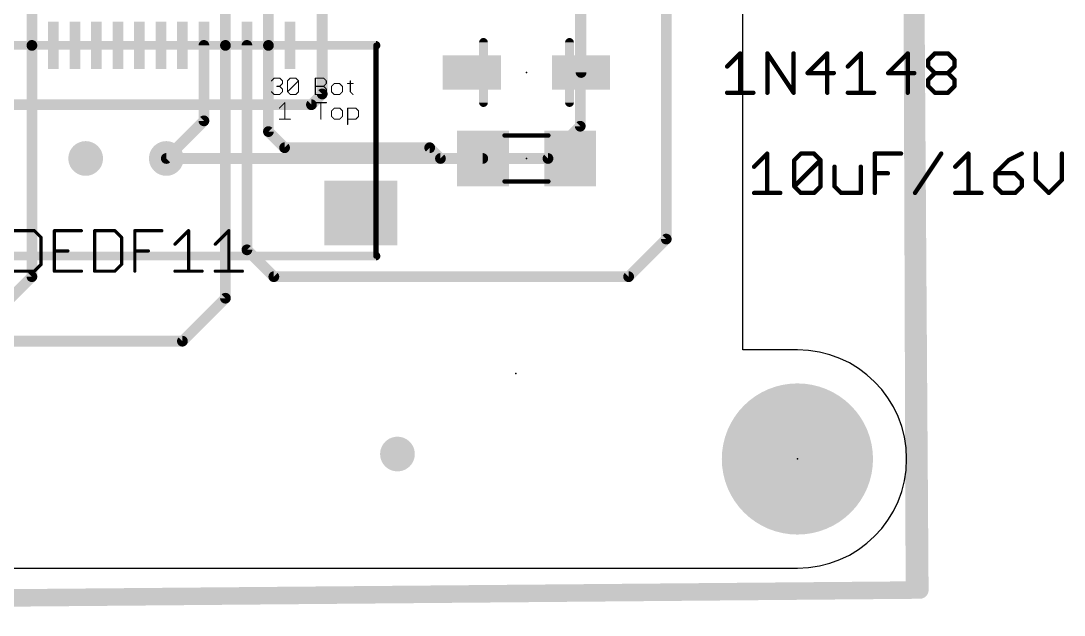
# Model space of a CAD drawing. Extents: x -22.2 to 25.3, y -18.9 to 18.8.
# Drawn here: x 0.99 to 25.25, y -18.87 to -5.05 of the extents above; entities that cross this region are included whole.
import ezdxf

# ---------------------------------------------------------------- set-up
doc = ezdxf.new("R2010")
doc.units = 0
for name, color, linetype in [('1', 12, 'CONTINUOUS'), ('16', 132, 'CONTINUOUS'), ('17', 110, 'CONTINUOUS'), ('18', 110, 'CONTINUOUS'), ('20', 53, 'CONTINUOUS'), ('23', 40, 'CONTINUOUS'), ('27', 253, 'CONTINUOUS'), ('51', 253, 'CONTINUOUS')]:
    doc.layers.add(name, color=color, linetype=linetype)

# ---------------------------------------------------------------- blocks, each defined once
blk = doc.blocks.new('RECT')
blk.add_solid([(-0.5, -0.5), (0.5, -0.5), (-0.5, 0.5), (0.5, 0.5)])
blk = doc.blocks.new('ROUNDP')
at = {"const_width": 0.5}
blk.add_lwpolyline([(0, -0.25, 1), (0, 0.25, 1), (0, -0.25)], format="xyb", dxfattribs=at)
blk = doc.blocks.new('ROUNDV')
at = {"const_width": 0.5}
blk.add_lwpolyline([(0, -0.25, 1), (0, 0.25, 1), (0, -0.25)], format="xyb", dxfattribs=at)

msp = doc.modelspace()

# ---------------------------------------------------------------- linework, layer by layer
at = {"layer": '1'}
for points, const_width in [([(21.897, -18.288), (21.643, 18.577)], 0.4064), ([(1.25, -4), (1.25, -5.62)], 0.25), ([(5.75, -5.62), (5.75, -3.875)], 0.25), ([(6.75, -5.62), (6.75, -4)], 0.25), ([(14.02, -4), (14.02, -6.25)], 0.25), ([(16, -10.125), (16, -4.016)], 0.25), ([(1.25, -5.62), (1.25, -11)], 0.25), ([(5.25, -5.62), (5.25, -7.375)], 0.25), ([(5.75, -11.5), (5.75, -5.62)], 0.25), ([(6.25, -5.62), (6.25, -10.375)], 0.25), ([(6.75, -5.62), (6.75, -7.625)], 0.25), ([(5.25, -7.375), (4.375, -8.25)], 0.25), ([(6.75, -7.625), (7.125, -8)], 0.25), ([(7.125, -8), (10.5, -8)], 0.25), ([(10.5, -8), (10.75, -8.25)], 0.25), ([(10.75, -8.25), (11.734, -8.25)], 0.25), ([(15.125, -11), (16, -10.125)], 0.25), ([(6.25, -10.375), (6.875, -11)], 0.25), ([(1.25, -11), (0.25, -12)], 0.25), ([(6.875, -11), (15.125, -11)], 0.25), ([(4.75, -12.5), (5.75, -11.5)], 0.25), ([(-15.75, -12.5), (4.75, -12.5)], 0.25), ([(-21.87, -18.669), (21.897, -18.288)], 0.4064)]:
    msp.add_lwpolyline(points, dxfattribs=dict(at, const_width=const_width))
for points, const_width in [([(1.3125, -5.62, 1), (1.1875, -5.62)], 0.125), ([(1.1875, -5.62, 1), (1.3125, -5.62)], 0.125), ([(5.3125, -5.62, 1), (5.1875, -5.62)], 0.125), ([(5.8125, -5.62, 1), (5.6875, -5.62)], 0.125), ([(5.6875, -5.62, 1), (5.8125, -5.62)], 0.125), ([(6.3125, -5.62, 1), (6.1875, -5.62)], 0.125), ([(6.8125, -5.62, 1), (6.6875, -5.62)], 0.125), ([(6.6875, -5.62, 1), (6.8125, -5.62)], 0.125), ([(13.9575, -6.25, 1), (14.0825, -6.25)], 0.125), ([(5.2942, -7.4192, 1), (5.2058, -7.3308)], 0.125), ([(5.1875, -7.375, 1), (5.3125, -7.375)], 0.125), ([(6.7942, -7.5808, 1), (6.7058, -7.6692)], 0.125), ([(6.6875, -7.625, 1), (6.8125, -7.625)], 0.125), ([(7.125, -7.9375, 1), (7.125, -8.0625)], 0.125), ([(7.0808, -8.0442, 1), (7.1692, -7.9558)], 0.125), ([(10.5442, -7.9558, 1), (10.4558, -8.0442)], 0.125), ([(10.5, -8.0625, 1), (10.5, -7.9375)], 0.125), ([(4.3308, -8.2058, 1), (4.4192, -8.2942)], 0.125), ([(10.75, -8.1875, 1), (10.75, -8.3125)], 0.125), ([(10.7058, -8.2942, 1), (10.7942, -8.2058)], 0.125), ([(11.734, -8.3125, 1), (11.734, -8.1875)], 0.125), ([(15.9375, -10.125, 1), (16.0625, -10.125)], 0.125), ([(16.0442, -10.1692, 1), (15.9558, -10.0808)], 0.125), ([(6.2942, -10.3308, 1), (6.2058, -10.4192)], 0.125), ([(6.1875, -10.375, 1), (6.3125, -10.375)], 0.125), ([(1.2942, -11.0442, 1), (1.2058, -10.9558)], 0.125), ([(6.875, -10.9375, 1), (6.875, -11.0625)], 0.125), ([(6.8308, -11.0442, 1), (6.9192, -10.9558)], 0.125), ([(15.0808, -10.9558, 1), (15.1692, -11.0442)], 0.125), ([(15.125, -11.0625, 1), (15.125, -10.9375)], 0.125), ([(1.1875, -11, 1), (1.3125, -11)], 0.125), ([(5.7942, -11.5442, 1), (5.7058, -11.4558)], 0.125), ([(5.6875, -11.5, 1), (5.8125, -11.5)], 0.125), ([(4.7058, -12.4558, 1), (4.7942, -12.5442)], 0.125), ([(4.75, -12.5625, 1), (4.75, -12.4375)], 0.125), ([(21.7954, -18.2887, 1), (21.9986, -18.2873)], 0.2032), ([(21.8979, -18.3896, 1), (21.8961, -18.1864)], 0.2032)]:
    msp.add_lwpolyline(points, format="xyb", dxfattribs=dict(at, const_width=const_width))
at = {"layer": '16'}
for points, const_width in [([(21.77, -18.288), (21.643, 18.577)], 0.4064), ([(8, 4.5), (8, -6.75)], 0.25), ([(14, -7.5), (14, -0.375)], 0.25), ([(8, -6.75), (7.75, -7)], 0.25), ([(7.75, -7), (0.75, -7)], 0.25), ([(13.25, -8.25), (14, -7.5)], 0.25), ([(4.375, -8.25), (13.25, -8.25)], 0.25), ([(-21.997, -18.669), (21.77, -18.288)], 0.4064)]:
    msp.add_lwpolyline(points, dxfattribs=dict(at, const_width=const_width))
for points, const_width in [([(7.9375, -6.75, 1), (8.0625, -6.75)], 0.125), ([(8.0442, -6.7942, 1), (7.9558, -6.7058)], 0.125), ([(7.7058, -6.9558, 1), (7.7942, -7.0442)], 0.125), ([(7.75, -7.0625, 1), (7.75, -6.9375)], 0.125), ([(13.9375, -7.5, 1), (14.0625, -7.5)], 0.125), ([(14.0442, -7.5442, 1), (13.9558, -7.4558)], 0.125), ([(4.375, -8.1875, 1), (4.375, -8.3125)], 0.125), ([(13.2058, -8.2058, 1), (13.2942, -8.2942)], 0.125), ([(13.25, -8.3125, 1), (13.25, -8.1875)], 0.125), ([(21.6684, -18.2884, 1), (21.8716, -18.2876)], 0.2032), ([(21.7709, -18.3896, 1), (21.7691, -18.1864)], 0.2032)]:
    msp.add_lwpolyline(points, format="xyb", dxfattribs=dict(at, const_width=const_width))
at = {"layer": '20'}
for p, q in [((17.78, -12.7), (17.78, 12.7)), ((19.05, -12.7), (17.78, -12.7)), ((-19.05, -17.78), (19.05, -17.78))]:
    msp.add_line(p, q, dxfattribs=at)
for start, end in [(0, 90), (270, 0)]:
    msp.add_arc((19.05, -15.24), 2.54, start, end, dxfattribs=at)
at = {"layer": '23'}
for p in [(12.75, -6.25), (12.75, -8.25), (12.5, -13.25), (19.05, -15.24)]:
    msp.add_point(p, dxfattribs=at)
at = {"layer": '27'}
for points, const_width in [([(17.4158, -6.1111), (17.7209, -5.806)], 0.1016), ([(17.7209, -5.806), (17.7209, -6.7212)], 0.1016), ([(18.3513, -6.7212), (18.3513, -5.806)], 0.1016), ([(18.3513, -5.806), (18.9614, -6.7212)], 0.1016), ([(18.9614, -6.7212), (18.9614, -5.806)], 0.1016), ([(19.7444, -5.806), (19.2868, -6.2636)], 0.1016), ([(19.7444, -6.7212), (19.7444, -5.806)], 0.1016), ([(20.2224, -6.1111), (20.5274, -5.806)], 0.1016), ([(20.5274, -5.806), (20.5274, -6.7212)], 0.1016), ([(21.6155, -5.806), (21.1579, -6.2636)], 0.1016), ([(21.6155, -6.7212), (21.6155, -5.806)], 0.1016), ([(22.0934, -5.9586), (22.2459, -5.806)], 0.1016), ([(22.2459, -5.806), (22.551, -5.806)], 0.1016), ([(22.551, -5.806), (22.7035, -5.9586)], 0.1016), ([(22.0934, -6.1111), (22.0934, -5.9586)], 0.1016), ([(22.2459, -6.2636), (22.0934, -6.1111)], 0.1016), ([(22.7035, -6.1111), (22.551, -6.2636)], 0.1016), ([(22.7035, -5.9586), (22.7035, -6.1111)], 0.1016), ([(19.2868, -6.2636), (19.897, -6.2636)], 0.1016), ([(21.1579, -6.2636), (21.768, -6.2636)], 0.1016), ([(22.0934, -6.4161), (22.2459, -6.2636)], 0.1016), ([(22.2459, -6.2636), (22.551, -6.2636)], 0.1016), ([(22.551, -6.2636), (22.7035, -6.4161)], 0.1016), ([(22.0934, -6.5687), (22.0934, -6.4161)], 0.1016), ([(22.2459, -6.7212), (22.0934, -6.5687)], 0.1016), ([(22.7035, -6.5687), (22.551, -6.7212)], 0.1016), ([(22.7035, -6.4161), (22.7035, -6.5687)], 0.1016), ([(17.4158, -6.7212), (18.0259, -6.7212)], 0.1016), ([(20.2224, -6.7212), (20.8325, -6.7212)], 0.1016), ([(22.551, -6.7212), (22.2459, -6.7212)], 0.1016), ([(18.0423, -8.4421), (18.3474, -8.137)], 0.1016), ([(18.3474, -8.137), (18.3474, -9.0522)], 0.1016), ([(18.9778, -8.2896), (19.1303, -8.137)], 0.1016), ([(18.9778, -8.8997), (18.9778, -8.2896)], 0.1016), ([(18.9778, -8.8997), (19.5879, -8.2896)], 0.1016), ([(19.1303, -8.137), (19.4354, -8.137)], 0.1016), ([(19.4354, -8.137), (19.5879, -8.2896)], 0.1016), ([(19.5879, -8.2896), (19.5879, -8.8997)], 0.1016), ([(20.8489, -9.0522), (20.8489, -8.137)], 0.1016), ([(20.8489, -8.137), (21.459, -8.137)], 0.1016), ([(21.7844, -9.0522), (22.3945, -8.137)], 0.1016), ([(22.7199, -8.4421), (23.025, -8.137)], 0.1016), ([(23.025, -8.137), (23.025, -9.0522)], 0.1016), ([(23.9605, -8.2896), (23.6554, -8.5946)], 0.1016), ([(24.2655, -8.137), (23.9605, -8.2896)], 0.1016), ([(24.5909, -8.137), (24.5909, -8.7471)], 0.1016), ([(25.2011, -8.7471), (25.2011, -8.137)], 0.1016), ([(19.9133, -8.4421), (19.9133, -8.8997)], 0.1016), ([(20.5235, -9.0522), (20.5235, -8.4421)], 0.1016), ([(20.8489, -8.5946), (21.1539, -8.5946)], 0.1016), ([(23.6554, -8.5946), (23.6554, -8.8997)], 0.1016), ([(24.113, -8.5946), (23.6554, -8.5946)], 0.1016), ([(24.2655, -8.7471), (24.113, -8.5946)], 0.1016), ([(24.2655, -8.8997), (24.2655, -8.7471)], 0.1016), ([(24.5909, -8.7471), (24.896, -9.0522)], 0.1016), ([(24.896, -9.0522), (25.2011, -8.7471)], 0.1016), ([(19.1303, -9.0522), (18.9778, -8.8997)], 0.1016), ([(19.5879, -8.8997), (19.4354, -9.0522)], 0.1016), ([(19.9133, -8.8997), (20.0659, -9.0522)], 0.1016), ([(23.6554, -8.8997), (23.8079, -9.0522)], 0.1016), ([(24.113, -9.0522), (24.2655, -8.8997)], 0.1016), ([(18.0423, -9.0522), (18.6524, -9.0522)], 0.1016), ([(19.4354, -9.0522), (19.1303, -9.0522)], 0.1016), ([(20.0659, -9.0522), (20.5235, -9.0522)], 0.1016), ([(22.7199, -9.0522), (23.33, -9.0522)], 0.1016), ([(23.8079, -9.0522), (24.113, -9.0522)], 0.1016), ([(1.3075, -9.9303), (0.8373, -9.9303)], 0.0762), ([(1.4643, -10.0871), (1.3075, -9.9303)], 0.0762), ([(2.3998, -9.9303), (1.7728, -9.9303)], 0.0762), ([(1.7728, -9.9303), (1.7728, -10.8709)], 0.0762), ([(2.7083, -9.9303), (2.7083, -10.8709)], 0.0762), ([(3.1786, -9.9303), (2.7083, -9.9303)], 0.0762), ([(3.3354, -10.0871), (3.1786, -9.9303)], 0.0762), ([(3.6438, -10.8709), (3.6438, -9.9303)], 0.0762), ([(3.6438, -9.9303), (4.2709, -9.9303)], 0.0762), ([(4.5793, -10.2438), (4.8929, -9.9303)], 0.0762), ([(4.8929, -9.9303), (4.8929, -10.8709)], 0.0762), ([(5.5148, -10.2438), (5.8284, -9.9303)], 0.0762), ([(5.8284, -9.9303), (5.8284, -10.8709)], 0.0762), ([(1.4643, -10.7141), (1.4643, -10.0871)], 0.0762), ([(3.3354, -10.7141), (3.3354, -10.0871)], 0.0762), ([(1.7728, -10.4006), (2.0863, -10.4006)], 0.0762), ([(3.6438, -10.4006), (3.9573, -10.4006)], 0.0762), ([(0.8373, -10.8709), (1.3075, -10.8709)], 0.0762), ([(1.3075, -10.8709), (1.4643, -10.7141)], 0.0762), ([(1.7728, -10.8709), (2.3998, -10.8709)], 0.0762), ([(2.7083, -10.8709), (3.1786, -10.8709)], 0.0762), ([(3.1786, -10.8709), (3.3354, -10.7141)], 0.0762), ([(4.5793, -10.8709), (5.2064, -10.8709)], 0.0762), ([(5.5148, -10.8709), (6.1419, -10.8709)], 0.0762)]:
    msp.add_lwpolyline(points, dxfattribs=dict(at, const_width=const_width))
for points, const_width in [([(17.7463, -5.806, 1), (17.6955, -5.806)], 0.0508), ([(17.7388, -5.824, 1), (17.7029, -5.7881)], 0.0508), ([(18.3767, -5.806, 1), (18.3259, -5.806)], 0.0508), ([(18.3725, -5.7919, 1), (18.3302, -5.8201)], 0.0508), ([(18.9868, -5.806, 1), (18.936, -5.806)], 0.0508), ([(19.7698, -5.806, 1), (19.719, -5.806)], 0.0508), ([(19.7624, -5.824, 1), (19.7265, -5.7881)], 0.0508), ([(20.5528, -5.806, 1), (20.502, -5.806)], 0.0508), ([(20.5454, -5.824, 1), (20.5095, -5.7881)], 0.0508), ([(21.6409, -5.806, 1), (21.5901, -5.806)], 0.0508), ([(21.6334, -5.824, 1), (21.5975, -5.7881)], 0.0508), ([(22.2459, -5.7806, 1), (22.2459, -5.8314)], 0.0508), ([(22.2639, -5.824, 1), (22.228, -5.7881)], 0.0508), ([(22.5689, -5.7881, 1), (22.533, -5.824)], 0.0508), ([(22.551, -5.8314, 1), (22.551, -5.7806)], 0.0508), ([(22.1188, -5.9586, 1), (22.068, -5.9586)], 0.0508), ([(22.0754, -5.9406, 1), (22.1114, -5.9765)], 0.0508), ([(22.1114, -6.0931, 1), (22.0754, -6.129)], 0.0508), ([(22.7289, -5.9586, 1), (22.6781, -5.9586)], 0.0508), ([(22.6856, -5.9765, 1), (22.7215, -5.9406)], 0.0508), ([(22.7215, -6.129, 1), (22.6856, -6.0931)], 0.0508), ([(17.3978, -6.0931, 1), (17.4338, -6.129)], 0.0508), ([(19.2868, -6.2382, 1), (19.2868, -6.289)], 0.0508), ([(19.2689, -6.2456, 1), (19.3048, -6.2816)], 0.0508), ([(19.897, -6.289, 1), (19.897, -6.2382)], 0.0508), ([(20.2044, -6.0931, 1), (20.2403, -6.129)], 0.0508), ([(21.1399, -6.2456, 1), (21.1758, -6.2816)], 0.0508), ([(21.1579, -6.2382, 1), (21.1579, -6.289)], 0.0508), ([(21.768, -6.289, 1), (21.768, -6.2382)], 0.0508), ([(22.068, -6.1111, 1), (22.1188, -6.1111)], 0.0508), ([(22.2459, -6.2382, 1), (22.2459, -6.289)], 0.0508), ([(22.2639, -6.2816, 1), (22.228, -6.2456)], 0.0508), ([(22.228, -6.2816, 1), (22.2639, -6.2456)], 0.0508), ([(22.5689, -6.2456, 1), (22.533, -6.2816)], 0.0508), ([(22.533, -6.2456, 1), (22.5689, -6.2816)], 0.0508), ([(22.551, -6.289, 1), (22.551, -6.2382)], 0.0508), ([(22.6781, -6.1111, 1), (22.7289, -6.1111)], 0.0508), ([(22.1188, -6.4161, 1), (22.068, -6.4161)], 0.0508), ([(22.0754, -6.3982, 1), (22.1114, -6.4341)], 0.0508), ([(22.1114, -6.5507, 1), (22.0754, -6.5866)], 0.0508), ([(22.068, -6.5687, 1), (22.1188, -6.5687)], 0.0508), ([(22.7289, -6.4161, 1), (22.6781, -6.4161)], 0.0508), ([(22.6781, -6.5687, 1), (22.7289, -6.5687)], 0.0508), ([(22.6856, -6.4341, 1), (22.7215, -6.3982)], 0.0508), ([(22.7215, -6.5866, 1), (22.6856, -6.5507)], 0.0508), ([(17.4158, -6.6958, 1), (17.4158, -6.7466)], 0.0508), ([(17.6955, -6.7212, 1), (17.7463, -6.7212)], 0.0508), ([(18.0259, -6.7466, 1), (18.0259, -6.6958)], 0.0508), ([(18.3259, -6.7212, 1), (18.3767, -6.7212)], 0.0508), ([(18.936, -6.7212, 1), (18.9868, -6.7212)], 0.0508), ([(18.9403, -6.7353, 1), (18.9826, -6.7071)], 0.0508), ([(19.719, -6.7212, 1), (19.7698, -6.7212)], 0.0508), ([(20.2224, -6.6958, 1), (20.2224, -6.7466)], 0.0508), ([(20.502, -6.7212, 1), (20.5528, -6.7212)], 0.0508), ([(20.8325, -6.7466, 1), (20.8325, -6.6958)], 0.0508), ([(21.5901, -6.7212, 1), (21.6409, -6.7212)], 0.0508), ([(22.2459, -6.6958, 1), (22.2459, -6.7466)], 0.0508), ([(22.228, -6.7392, 1), (22.2639, -6.7032)], 0.0508), ([(22.533, -6.7032, 1), (22.5689, -6.7392)], 0.0508), ([(22.551, -6.7466, 1), (22.551, -6.6958)], 0.0508), ([(18.3728, -8.137, 1), (18.322, -8.137)], 0.0508), ([(18.3653, -8.155, 1), (18.3294, -8.1191)], 0.0508), ([(19.0032, -8.2896, 1), (18.9524, -8.2896)], 0.0508), ([(18.9599, -8.2716, 1), (18.9958, -8.3075)], 0.0508), ([(19.1303, -8.1116, 1), (19.1303, -8.1624)], 0.0508), ([(19.1483, -8.155, 1), (19.1124, -8.1191)], 0.0508), ([(19.4534, -8.1191, 1), (19.4174, -8.155)], 0.0508), ([(19.4354, -8.1624, 1), (19.4354, -8.1116)], 0.0508), ([(19.6133, -8.2896, 1), (19.5625, -8.2896)], 0.0508), ([(19.6059, -8.3075, 1), (19.57, -8.2716)], 0.0508), ([(19.57, -8.3075, 1), (19.6059, -8.2716)], 0.0508), ([(20.8743, -8.137, 1), (20.8235, -8.137)], 0.0508), ([(20.8489, -8.1116, 1), (20.8489, -8.1624)], 0.0508), ([(21.459, -8.1624, 1), (21.459, -8.1116)], 0.0508), ([(22.4156, -8.1511, 1), (22.3734, -8.1229)], 0.0508), ([(23.0504, -8.137, 1), (22.9996, -8.137)], 0.0508), ([(23.0429, -8.155, 1), (23.007, -8.1191)], 0.0508), ([(23.9491, -8.2668, 1), (23.9718, -8.3123)], 0.0508), ([(23.9784, -8.3075, 1), (23.9425, -8.2716)], 0.0508), ([(24.2769, -8.1597, 1), (24.2542, -8.1143)], 0.0508), ([(24.6163, -8.137, 1), (24.5655, -8.137)], 0.0508), ([(25.2265, -8.137, 1), (25.1757, -8.137)], 0.0508), ([(18.0243, -8.4241, 1), (18.0603, -8.46)], 0.0508), ([(19.9387, -8.4421, 1), (19.8879, -8.4421)], 0.0508), ([(20.5489, -8.4421, 1), (20.4981, -8.4421)], 0.0508), ([(22.7019, -8.4241, 1), (22.7379, -8.46)], 0.0508), ([(20.8489, -8.5692, 1), (20.8489, -8.62)], 0.0508), ([(21.1539, -8.62, 1), (21.1539, -8.5692)], 0.0508), ([(23.6808, -8.5946, 1), (23.63, -8.5946)], 0.0508), ([(23.6554, -8.5692, 1), (23.6554, -8.62)], 0.0508), ([(23.6375, -8.5766, 1), (23.6734, -8.6126)], 0.0508), ([(24.131, -8.5766, 1), (24.095, -8.6126)], 0.0508), ([(24.113, -8.62, 1), (24.113, -8.5692)], 0.0508), ([(24.2909, -8.7471, 1), (24.2401, -8.7471)], 0.0508), ([(24.2476, -8.7651, 1), (24.2835, -8.7292)], 0.0508), ([(24.5655, -8.7471, 1), (24.6163, -8.7471)], 0.0508), ([(24.6089, -8.7292, 1), (24.573, -8.7651)], 0.0508), ([(25.1757, -8.7471, 1), (25.2265, -8.7471)], 0.0508), ([(25.219, -8.7651, 1), (25.1831, -8.7292)], 0.0508), ([(18.9524, -8.8997, 1), (19.0032, -8.8997)], 0.0508), ([(18.9958, -8.8817, 1), (18.9599, -8.9176)], 0.0508), ([(18.9599, -8.8817, 1), (18.9958, -8.9176)], 0.0508), ([(19.5625, -8.8997, 1), (19.6133, -8.8997)], 0.0508), ([(19.6059, -8.9176, 1), (19.57, -8.8817)], 0.0508), ([(19.8879, -8.8997, 1), (19.9387, -8.8997)], 0.0508), ([(19.9313, -8.8817, 1), (19.8954, -8.9176)], 0.0508), ([(23.63, -8.8997, 1), (23.6808, -8.8997)], 0.0508), ([(23.6734, -8.8817, 1), (23.6375, -8.9176)], 0.0508), ([(24.2401, -8.8997, 1), (24.2909, -8.8997)], 0.0508), ([(24.2835, -8.9176, 1), (24.2476, -8.8817)], 0.0508), ([(18.0423, -9.0268, 1), (18.0423, -9.0776)], 0.0508), ([(18.322, -9.0522, 1), (18.3728, -9.0522)], 0.0508), ([(18.6524, -9.0776, 1), (18.6524, -9.0268)], 0.0508), ([(19.1303, -9.0268, 1), (19.1303, -9.0776)], 0.0508), ([(19.1124, -9.0702, 1), (19.1483, -9.0342)], 0.0508), ([(19.4174, -9.0342, 1), (19.4534, -9.0702)], 0.0508), ([(19.4354, -9.0776, 1), (19.4354, -9.0268)], 0.0508), ([(20.0659, -9.0268, 1), (20.0659, -9.0776)], 0.0508), ([(20.0479, -9.0702, 1), (20.0838, -9.0342)], 0.0508), ([(20.4981, -9.0522, 1), (20.5489, -9.0522)], 0.0508), ([(20.5235, -9.0776, 1), (20.5235, -9.0268)], 0.0508), ([(20.8235, -9.0522, 1), (20.8743, -9.0522)], 0.0508), ([(21.7632, -9.0381, 1), (21.8055, -9.0663)], 0.0508), ([(22.7199, -9.0268, 1), (22.7199, -9.0776)], 0.0508), ([(22.9996, -9.0522, 1), (23.0504, -9.0522)], 0.0508), ([(23.33, -9.0776, 1), (23.33, -9.0268)], 0.0508), ([(23.8079, -9.0268, 1), (23.8079, -9.0776)], 0.0508), ([(23.79, -9.0702, 1), (23.8259, -9.0342)], 0.0508), ([(24.095, -9.0342, 1), (24.131, -9.0702)], 0.0508), ([(24.113, -9.0776, 1), (24.113, -9.0268)], 0.0508), ([(24.878, -9.0342, 1), (24.914, -9.0702)], 0.0508), ([(24.878, -9.0702, 1), (24.914, -9.0342)], 0.0508), ([(1.321, -9.9168, 1), (1.2941, -9.9438)], 0.0381), ([(1.3075, -9.9493, 1), (1.3075, -9.9112)], 0.0381), ([(1.7728, -9.9112, 1), (1.7728, -9.9493)], 0.0381), ([(1.7918, -9.9303, 1), (1.7537, -9.9303)], 0.0381), ([(2.3998, -9.9493, 1), (2.3998, -9.9112)], 0.0381), ([(2.7083, -9.9112, 1), (2.7083, -9.9493)], 0.0381), ([(2.7273, -9.9303, 1), (2.6892, -9.9303)], 0.0381), ([(3.1921, -9.9168, 1), (3.1651, -9.9438)], 0.0381), ([(3.1786, -9.9493, 1), (3.1786, -9.9112)], 0.0381), ([(3.6438, -9.9112, 1), (3.6438, -9.9493)], 0.0381), ([(3.6629, -9.9303, 1), (3.6248, -9.9303)], 0.0381), ([(4.2709, -9.9493, 1), (4.2709, -9.9112)], 0.0381), ([(4.9119, -9.9303, 1), (4.8738, -9.9303)], 0.0381), ([(4.9063, -9.9438, 1), (4.8794, -9.9168)], 0.0381), ([(5.8474, -9.9303, 1), (5.8093, -9.9303)], 0.0381), ([(5.8418, -9.9438, 1), (5.8149, -9.9168)], 0.0381), ([(1.4834, -10.0871, 1), (1.4453, -10.0871)], 0.0381), ([(1.4508, -10.1005, 1), (1.4778, -10.0736)], 0.0381), ([(3.3544, -10.0871, 1), (3.3163, -10.0871)], 0.0381), ([(3.3219, -10.1005, 1), (3.3488, -10.0736)], 0.0381), ([(1.7728, -10.3816, 1), (1.7728, -10.4197)], 0.0381), ([(2.0863, -10.4197, 1), (2.0863, -10.3816)], 0.0381), ([(3.6438, -10.3816, 1), (3.6438, -10.4197)], 0.0381), ([(3.9573, -10.4197, 1), (3.9573, -10.3816)], 0.0381), ([(4.5659, -10.2304, 1), (4.5928, -10.2573)], 0.0381), ([(5.5014, -10.2304, 1), (5.5283, -10.2573)], 0.0381), ([(1.2941, -10.8574, 1), (1.321, -10.8844)], 0.0381), ([(1.3075, -10.89, 1), (1.3075, -10.8519)], 0.0381), ([(1.4453, -10.7141, 1), (1.4834, -10.7141)], 0.0381), ([(1.4778, -10.7276, 1), (1.4508, -10.7007)], 0.0381), ([(1.7728, -10.8519, 1), (1.7728, -10.89)], 0.0381), ([(1.7537, -10.8709, 1), (1.7918, -10.8709)], 0.0381), ([(2.3998, -10.89, 1), (2.3998, -10.8519)], 0.0381), ([(2.7083, -10.8519, 1), (2.7083, -10.89)], 0.0381), ([(2.6892, -10.8709, 1), (2.7273, -10.8709)], 0.0381), ([(3.1651, -10.8574, 1), (3.1921, -10.8844)], 0.0381), ([(3.1786, -10.89, 1), (3.1786, -10.8519)], 0.0381), ([(3.3163, -10.7141, 1), (3.3544, -10.7141)], 0.0381), ([(3.3488, -10.7276, 1), (3.3219, -10.7007)], 0.0381), ([(3.6248, -10.8709, 1), (3.6629, -10.8709)], 0.0381), ([(4.5793, -10.8519, 1), (4.5793, -10.89)], 0.0381), ([(4.8738, -10.8709, 1), (4.9119, -10.8709)], 0.0381), ([(5.2064, -10.89, 1), (5.2064, -10.8519)], 0.0381), ([(5.5148, -10.8519, 1), (5.5148, -10.89)], 0.0381), ([(5.8093, -10.8709, 1), (5.8474, -10.8709)], 0.0381), ([(6.1419, -10.89, 1), (6.1419, -10.8519)], 0.0381)]:
    msp.add_lwpolyline(points, format="xyb", dxfattribs=dict(at, const_width=const_width))
at = {"layer": '51'}
for points, const_width in [([(-9.25, -5.62), (9.25, -5.62)], 0.2032), ([(9.25, -10.52), (9.25, -5.62)], 0.127), ([(11.75, -6.95), (11.75, -5.55)], 0.2032), ([(13.75, -5.55), (13.75, -6.95)], 0.2032), ([(6.8208, -6.4444), (6.8843, -6.3809)], 0.0254), ([(6.8843, -6.3809), (7.0114, -6.3809)], 0.0254), ([(7.0114, -6.3809), (7.075, -6.4444)], 0.0254), ([(7.075, -6.508), (7.0114, -6.5715)], 0.0254), ([(7.075, -6.4444), (7.075, -6.508)], 0.0254), ([(7.195, -6.4444), (7.2585, -6.3809)], 0.0254), ([(7.195, -6.6986), (7.195, -6.4444)], 0.0254), ([(7.195, -6.6986), (7.4492, -6.4444)], 0.0254), ([(7.2585, -6.3809), (7.3857, -6.3809)], 0.0254), ([(7.3857, -6.3809), (7.4492, -6.4444)], 0.0254), ([(7.4492, -6.4444), (7.4492, -6.6986)], 0.0254), ([(7.8413, -6.7622), (7.8413, -6.3809)], 0.0254), ([(7.8413, -6.3809), (8.032, -6.3809)], 0.0254), ([(8.032, -6.3809), (8.0955, -6.4444)], 0.0254), ([(8.0955, -6.508), (8.032, -6.5715)], 0.0254), ([(8.0955, -6.4444), (8.0955, -6.508)], 0.0254), ([(8.2791, -6.508), (8.2155, -6.5715)], 0.0254), ([(8.4062, -6.508), (8.2791, -6.508)], 0.0254), ([(8.4697, -6.5715), (8.4062, -6.508)], 0.0254), ([(8.5897, -6.508), (8.7168, -6.508)], 0.0254), ([(8.6533, -6.4444), (8.6533, -6.6986)], 0.0254), ([(6.8843, -6.7622), (6.8208, -6.6986)], 0.0254), ([(7.0114, -6.7622), (6.8843, -6.7622)], 0.0254), ([(7.0114, -6.5715), (6.9479, -6.5715)], 0.0254), ([(7.0114, -6.5715), (7.075, -6.6351)], 0.0254), ([(7.075, -6.6986), (7.0114, -6.7622)], 0.0254), ([(7.075, -6.6351), (7.075, -6.6986)], 0.0254), ([(7.2585, -6.7622), (7.195, -6.6986)], 0.0254), ([(7.3857, -6.7622), (7.2585, -6.7622)], 0.0254), ([(7.4492, -6.6986), (7.3857, -6.7622)], 0.0254), ([(7.8413, -6.5715), (8.032, -6.5715)], 0.0254), ([(8.032, -6.7622), (7.8413, -6.7622)], 0.0254), ([(8.032, -6.5715), (8.0955, -6.6351)], 0.0254), ([(8.0955, -6.6986), (8.032, -6.7622)], 0.0254), ([(8.0955, -6.6351), (8.0955, -6.6986)], 0.0254), ([(8.2155, -6.5715), (8.2155, -6.6986)], 0.0254), ([(8.2155, -6.6986), (8.2791, -6.7622)], 0.0254), ([(8.2791, -6.7622), (8.4062, -6.7622)], 0.0254), ([(8.4062, -6.7622), (8.4697, -6.6986)], 0.0254), ([(8.4697, -6.6986), (8.4697, -6.5715)], 0.0254), ([(8.6533, -6.6986), (8.7168, -6.7622)], 0.0254), ([(7.0045, -7.0795), (7.1316, -6.9524)], 0.0254), ([(7.1316, -6.9524), (7.1316, -7.3337)], 0.0254), ([(7.8436, -6.9524), (8.0978, -6.9524)], 0.0254), ([(7.9707, -7.3337), (7.9707, -6.9524)], 0.0254), ([(8.2813, -7.0795), (8.2178, -7.143)], 0.0254), ([(8.2178, -7.143), (8.2178, -7.2701)], 0.0254), ([(8.2178, -7.2701), (8.2813, -7.3337)], 0.0254), ([(8.4084, -7.0795), (8.2813, -7.0795)], 0.0254), ([(8.472, -7.143), (8.4084, -7.0795)], 0.0254), ([(8.4084, -7.3337), (8.472, -7.2701)], 0.0254), ([(8.472, -7.2701), (8.472, -7.143)], 0.0254), ([(8.592, -7.4608), (8.592, -7.0795)], 0.0254), ([(8.592, -7.0795), (8.7827, -7.0795)], 0.0254), ([(8.7827, -7.0795), (8.8462, -7.143)], 0.0254), ([(8.8462, -7.2701), (8.7827, -7.3337)], 0.0254), ([(8.8462, -7.143), (8.8462, -7.2701)], 0.0254), ([(7.0045, -7.3337), (7.2587, -7.3337)], 0.0254), ([(8.2813, -7.3337), (8.4084, -7.3337)], 0.0254), ([(8.7827, -7.3337), (8.592, -7.3337)], 0.0254), ([(13.26, -7.715), (12.24, -7.715)], 0.1016), ([(13.26, -8.785), (12.24, -8.785)], 0.1016), ([(-9.25, -10.52), (9.25, -10.52)], 0.2032)]:
    msp.add_lwpolyline(points, dxfattribs=dict(at, const_width=const_width))
for points, const_width in [([(9.2818, -5.62, 1), (9.2182, -5.62)], 0.0635), ([(9.25, -5.6708, 1), (9.25, -5.5692)], 0.1016), ([(11.8008, -5.55, 1), (11.6992, -5.55)], 0.1016), ([(13.8008, -5.55, 1), (13.6992, -5.55)], 0.1016), ([(6.8163, -6.4399, 1), (6.8253, -6.4489)], 0.0127), ([(6.8843, -6.3745, 1), (6.8843, -6.3872)], 0.0127), ([(6.8888, -6.3854, 1), (6.8798, -6.3764)], 0.0127), ([(7.0159, -6.3764, 1), (7.007, -6.3854)], 0.0127), ([(7.0114, -6.3872, 1), (7.0114, -6.3745)], 0.0127), ([(7.0814, -6.4444, 1), (7.0686, -6.4444)], 0.0127), ([(7.0686, -6.508, 1), (7.0814, -6.508)], 0.0127), ([(7.0705, -6.4489, 1), (7.0795, -6.4399)], 0.0127), ([(7.0795, -6.5125, 1), (7.0705, -6.5035)], 0.0127), ([(7.2013, -6.4444, 1), (7.1886, -6.4444)], 0.0127), ([(7.1905, -6.4399, 1), (7.1995, -6.4489)], 0.0127), ([(7.2585, -6.3745, 1), (7.2585, -6.3872)], 0.0127), ([(7.263, -6.3854, 1), (7.2541, -6.3764)], 0.0127), ([(7.3901, -6.3764, 1), (7.3812, -6.3854)], 0.0127), ([(7.3857, -6.3872, 1), (7.3857, -6.3745)], 0.0127), ([(7.4556, -6.4444, 1), (7.4429, -6.4444)], 0.0127), ([(7.4537, -6.4489, 1), (7.4447, -6.4399)], 0.0127), ([(7.4447, -6.4489, 1), (7.4537, -6.4399)], 0.0127), ([(7.8413, -6.3745, 1), (7.8413, -6.3872)], 0.0127), ([(7.8477, -6.3809, 1), (7.835, -6.3809)], 0.0127), ([(8.0365, -6.3764, 1), (8.0275, -6.3854)], 0.0127), ([(8.032, -6.3872, 1), (8.032, -6.3745)], 0.0127), ([(8.1019, -6.4444, 1), (8.0892, -6.4444)], 0.0127), ([(8.0892, -6.508, 1), (8.1019, -6.508)], 0.0127), ([(8.091, -6.4489, 1), (8.1, -6.4399)], 0.0127), ([(8.1, -6.5125, 1), (8.091, -6.5035)], 0.0127), ([(8.2791, -6.5016, 1), (8.2791, -6.5143)], 0.0127), ([(8.2836, -6.5125, 1), (8.2746, -6.5035)], 0.0127), ([(8.4107, -6.5035, 1), (8.4017, -6.5125)], 0.0127), ([(8.4062, -6.5143, 1), (8.4062, -6.5016)], 0.0127), ([(8.5897, -6.5016, 1), (8.5897, -6.5143)], 0.0127), ([(8.6596, -6.4444, 1), (8.6469, -6.4444)], 0.0127), ([(8.7168, -6.5143, 1), (8.7168, -6.5016)], 0.0127), ([(6.8253, -6.6942, 1), (6.8163, -6.7031)], 0.0127), ([(6.8843, -6.7558, 1), (6.8843, -6.7686)], 0.0127), ([(6.8798, -6.7667, 1), (6.8888, -6.7577)], 0.0127), ([(6.9479, -6.5652, 1), (6.9479, -6.5779)], 0.0127), ([(7.0159, -6.567, 1), (7.007, -6.576)], 0.0127), ([(7.007, -6.567, 1), (7.0159, -6.576)], 0.0127), ([(7.007, -6.7577, 1), (7.0159, -6.7667)], 0.0127), ([(7.0114, -6.5779, 1), (7.0114, -6.5652)], 0.0127), ([(7.0114, -6.7686, 1), (7.0114, -6.7558)], 0.0127), ([(7.0814, -6.6351, 1), (7.0686, -6.6351)], 0.0127), ([(7.0686, -6.6986, 1), (7.0814, -6.6986)], 0.0127), ([(7.0705, -6.6396, 1), (7.0795, -6.6306)], 0.0127), ([(7.0795, -6.7031, 1), (7.0705, -6.6942)], 0.0127), ([(7.1995, -6.6942, 1), (7.1905, -6.7031)], 0.0127), ([(7.1905, -6.6942, 1), (7.1995, -6.7031)], 0.0127), ([(7.1886, -6.6986, 1), (7.2013, -6.6986)], 0.0127), ([(7.2585, -6.7558, 1), (7.2585, -6.7686)], 0.0127), ([(7.2541, -6.7667, 1), (7.263, -6.7577)], 0.0127), ([(7.3812, -6.7577, 1), (7.3901, -6.7667)], 0.0127), ([(7.3857, -6.7686, 1), (7.3857, -6.7558)], 0.0127), ([(7.4429, -6.6986, 1), (7.4556, -6.6986)], 0.0127), ([(7.4537, -6.7031, 1), (7.4447, -6.6942)], 0.0127), ([(7.8413, -6.7558, 1), (7.8413, -6.7686)], 0.0127), ([(7.8413, -6.5652, 1), (7.8413, -6.5779)], 0.0127), ([(7.835, -6.7622, 1), (7.8477, -6.7622)], 0.0127), ([(8.0365, -6.567, 1), (8.0275, -6.576)], 0.0127), ([(8.0275, -6.567, 1), (8.0365, -6.576)], 0.0127), ([(8.0275, -6.7577, 1), (8.0365, -6.7667)], 0.0127), ([(8.032, -6.5779, 1), (8.032, -6.5652)], 0.0127), ([(8.032, -6.7686, 1), (8.032, -6.7558)], 0.0127), ([(8.1019, -6.6351, 1), (8.0892, -6.6351)], 0.0127), ([(8.0892, -6.6986, 1), (8.1019, -6.6986)], 0.0127), ([(8.091, -6.6396, 1), (8.1, -6.6306)], 0.0127), ([(8.1, -6.7031, 1), (8.091, -6.6942)], 0.0127), ([(8.2219, -6.5715, 1), (8.2092, -6.5715)], 0.0127), ([(8.211, -6.567, 1), (8.22, -6.576)], 0.0127), ([(8.22, -6.6942, 1), (8.211, -6.7031)], 0.0127), ([(8.2092, -6.6986, 1), (8.2219, -6.6986)], 0.0127), ([(8.2791, -6.7558, 1), (8.2791, -6.7686)], 0.0127), ([(8.2746, -6.7667, 1), (8.2836, -6.7577)], 0.0127), ([(8.4017, -6.7577, 1), (8.4107, -6.7667)], 0.0127), ([(8.4062, -6.7686, 1), (8.4062, -6.7558)], 0.0127), ([(8.4761, -6.5715, 1), (8.4634, -6.5715)], 0.0127), ([(8.4634, -6.6986, 1), (8.4761, -6.6986)], 0.0127), ([(8.4652, -6.576, 1), (8.4742, -6.567)], 0.0127), ([(8.4742, -6.7031, 1), (8.4652, -6.6942)], 0.0127), ([(8.6578, -6.6942, 1), (8.6488, -6.7031)], 0.0127), ([(8.6469, -6.6986, 1), (8.6596, -6.6986)], 0.0127), ([(8.7123, -6.7667, 1), (8.7213, -6.7577)], 0.0127), ([(7.138, -6.9524, 1), (7.1253, -6.9524)], 0.0127), ([(7.1361, -6.9569, 1), (7.1271, -6.9479)], 0.0127), ([(7.8436, -6.946, 1), (7.8436, -6.9587)], 0.0127), ([(7.977, -6.9524, 1), (7.9643, -6.9524)], 0.0127), ([(8.0978, -6.9587, 1), (8.0978, -6.946)], 0.0127), ([(11.6992, -6.95, 1), (11.8008, -6.95)], 0.1016), ([(13.6992, -6.95, 1), (13.8008, -6.95)], 0.1016), ([(7, -7.075, 1), (7.009, -7.084)], 0.0127), ([(8.2241, -7.143, 1), (8.2114, -7.143)], 0.0127), ([(8.2114, -7.2701, 1), (8.2241, -7.2701)], 0.0127), ([(8.2133, -7.1385, 1), (8.2223, -7.1475)], 0.0127), ([(8.2223, -7.2657, 1), (8.2133, -7.2746)], 0.0127), ([(8.2813, -7.0731, 1), (8.2813, -7.0858)], 0.0127), ([(8.2858, -7.084, 1), (8.2768, -7.075)], 0.0127), ([(8.4129, -7.075, 1), (8.404, -7.084)], 0.0127), ([(8.4084, -7.0858, 1), (8.4084, -7.0731)], 0.0127), ([(8.4783, -7.143, 1), (8.4657, -7.143)], 0.0127), ([(8.4657, -7.2701, 1), (8.4783, -7.2701)], 0.0127), ([(8.4675, -7.1475, 1), (8.4765, -7.1385)], 0.0127), ([(8.4765, -7.2746, 1), (8.4675, -7.2657)], 0.0127), ([(8.592, -7.0731, 1), (8.592, -7.0858)], 0.0127), ([(8.5983, -7.0795, 1), (8.5856, -7.0795)], 0.0127), ([(8.7871, -7.075, 1), (8.7782, -7.084)], 0.0127), ([(8.7827, -7.0858, 1), (8.7827, -7.0731)], 0.0127), ([(8.8526, -7.143, 1), (8.8399, -7.143)], 0.0127), ([(8.8399, -7.2701, 1), (8.8526, -7.2701)], 0.0127), ([(8.8417, -7.1475, 1), (8.8507, -7.1385)], 0.0127), ([(8.8507, -7.2746, 1), (8.8417, -7.2657)], 0.0127), ([(7.0045, -7.3274, 1), (7.0045, -7.3401)], 0.0127), ([(7.1253, -7.3337, 1), (7.138, -7.3337)], 0.0127), ([(7.2587, -7.3401, 1), (7.2587, -7.3274)], 0.0127), ([(7.9643, -7.3337, 1), (7.977, -7.3337)], 0.0127), ([(8.2813, -7.3274, 1), (8.2813, -7.3401)], 0.0127), ([(8.2768, -7.3382, 1), (8.2858, -7.3292)], 0.0127), ([(8.404, -7.3292, 1), (8.4129, -7.3382)], 0.0127), ([(8.4084, -7.3401, 1), (8.4084, -7.3274)], 0.0127), ([(8.592, -7.3274, 1), (8.592, -7.3401)], 0.0127), ([(8.5856, -7.4608, 1), (8.5983, -7.4608)], 0.0127), ([(8.7782, -7.3292, 1), (8.7871, -7.3382)], 0.0127), ([(8.7827, -7.3401, 1), (8.7827, -7.3274)], 0.0127), ([(12.24, -7.6896, 1), (12.24, -7.7404)], 0.0508), ([(13.26, -7.7404, 1), (13.26, -7.6896)], 0.0508), ([(12.24, -8.7596, 1), (12.24, -8.8104)], 0.0508), ([(13.26, -8.8104, 1), (13.26, -8.7596)], 0.0508), ([(9.25, -10.5708, 1), (9.25, -10.4692)], 0.1016), ([(9.2182, -10.52, 1), (9.2818, -10.52)], 0.0635)]:
    msp.add_lwpolyline(points, format="xyb", dxfattribs=dict(at, const_width=const_width))

# ---------------------------------------------------------------- block references
at = {"layer": '1'}
for p, xscale, yscale in [((1.25, -5.62), 0.25, 1.1), ((1.75, -5.62), 0.25, 1.1), ((2.25, -5.62), 0.25, 1.1), ((2.75, -5.62), 0.25, 1.1), ((3.25, -5.62), 0.25, 1.1), ((3.75, -5.62), 0.25, 1.1), ((4.25, -5.62), 0.25, 1.1), ((4.75, -5.62), 0.25, 1.1), ((5.25, -5.62), 0.25, 1.1), ((5.75, -5.62), 0.25, 1.1), ((6.25, -5.62), 0.25, 1.1), ((6.75, -5.62), 0.25, 1.1), ((7.25, -5.62), 0.25, 1.1), ((11.48, -6.25), 1.35, 0.8), ((14.02, -6.25), 1.35, 0.8), ((8.9, -9.52), 1.7, 1.5)]:
    msp.add_blockref('RECT', p, dxfattribs=dict(at, xscale=xscale, yscale=yscale))
at = {"layer": '1', "xscale": 1.2, "yscale": 1.3, "rotation": 180}
for p in [(11.734, -8.25), (13.766, -8.25)]:
    msp.add_blockref('RECT', p, dxfattribs=at)
at = {"layer": '17', "xscale": 3.516, "yscale": 3.516}
msp.add_blockref('ROUNDP', (19.05, -15.24), dxfattribs=at)
msp.add_blockref('ROUNDP', (19.05, -15.24), dxfattribs=at)
at = {"layer": '18', "xscale": 0.8064, "yscale": 0.8064}
for p in [(2.5, -8.25), (2.5, -8.25), (4.375, -8.25), (4.375, -8.25), (9.75, -15.125), (9.75, -15.125)]:
    msp.add_blockref('ROUNDV', p, dxfattribs=at)
at = {"layer": '51', "yscale": 1.3, "rotation": 180}
for p, xscale in [((12.0468, -8.25), 0.5936), ((13.4584, -8.25), 0.5832)]:
    msp.add_blockref('RECT', p, dxfattribs=dict(at, xscale=xscale))

doc.saveas('drawing.dxf')
